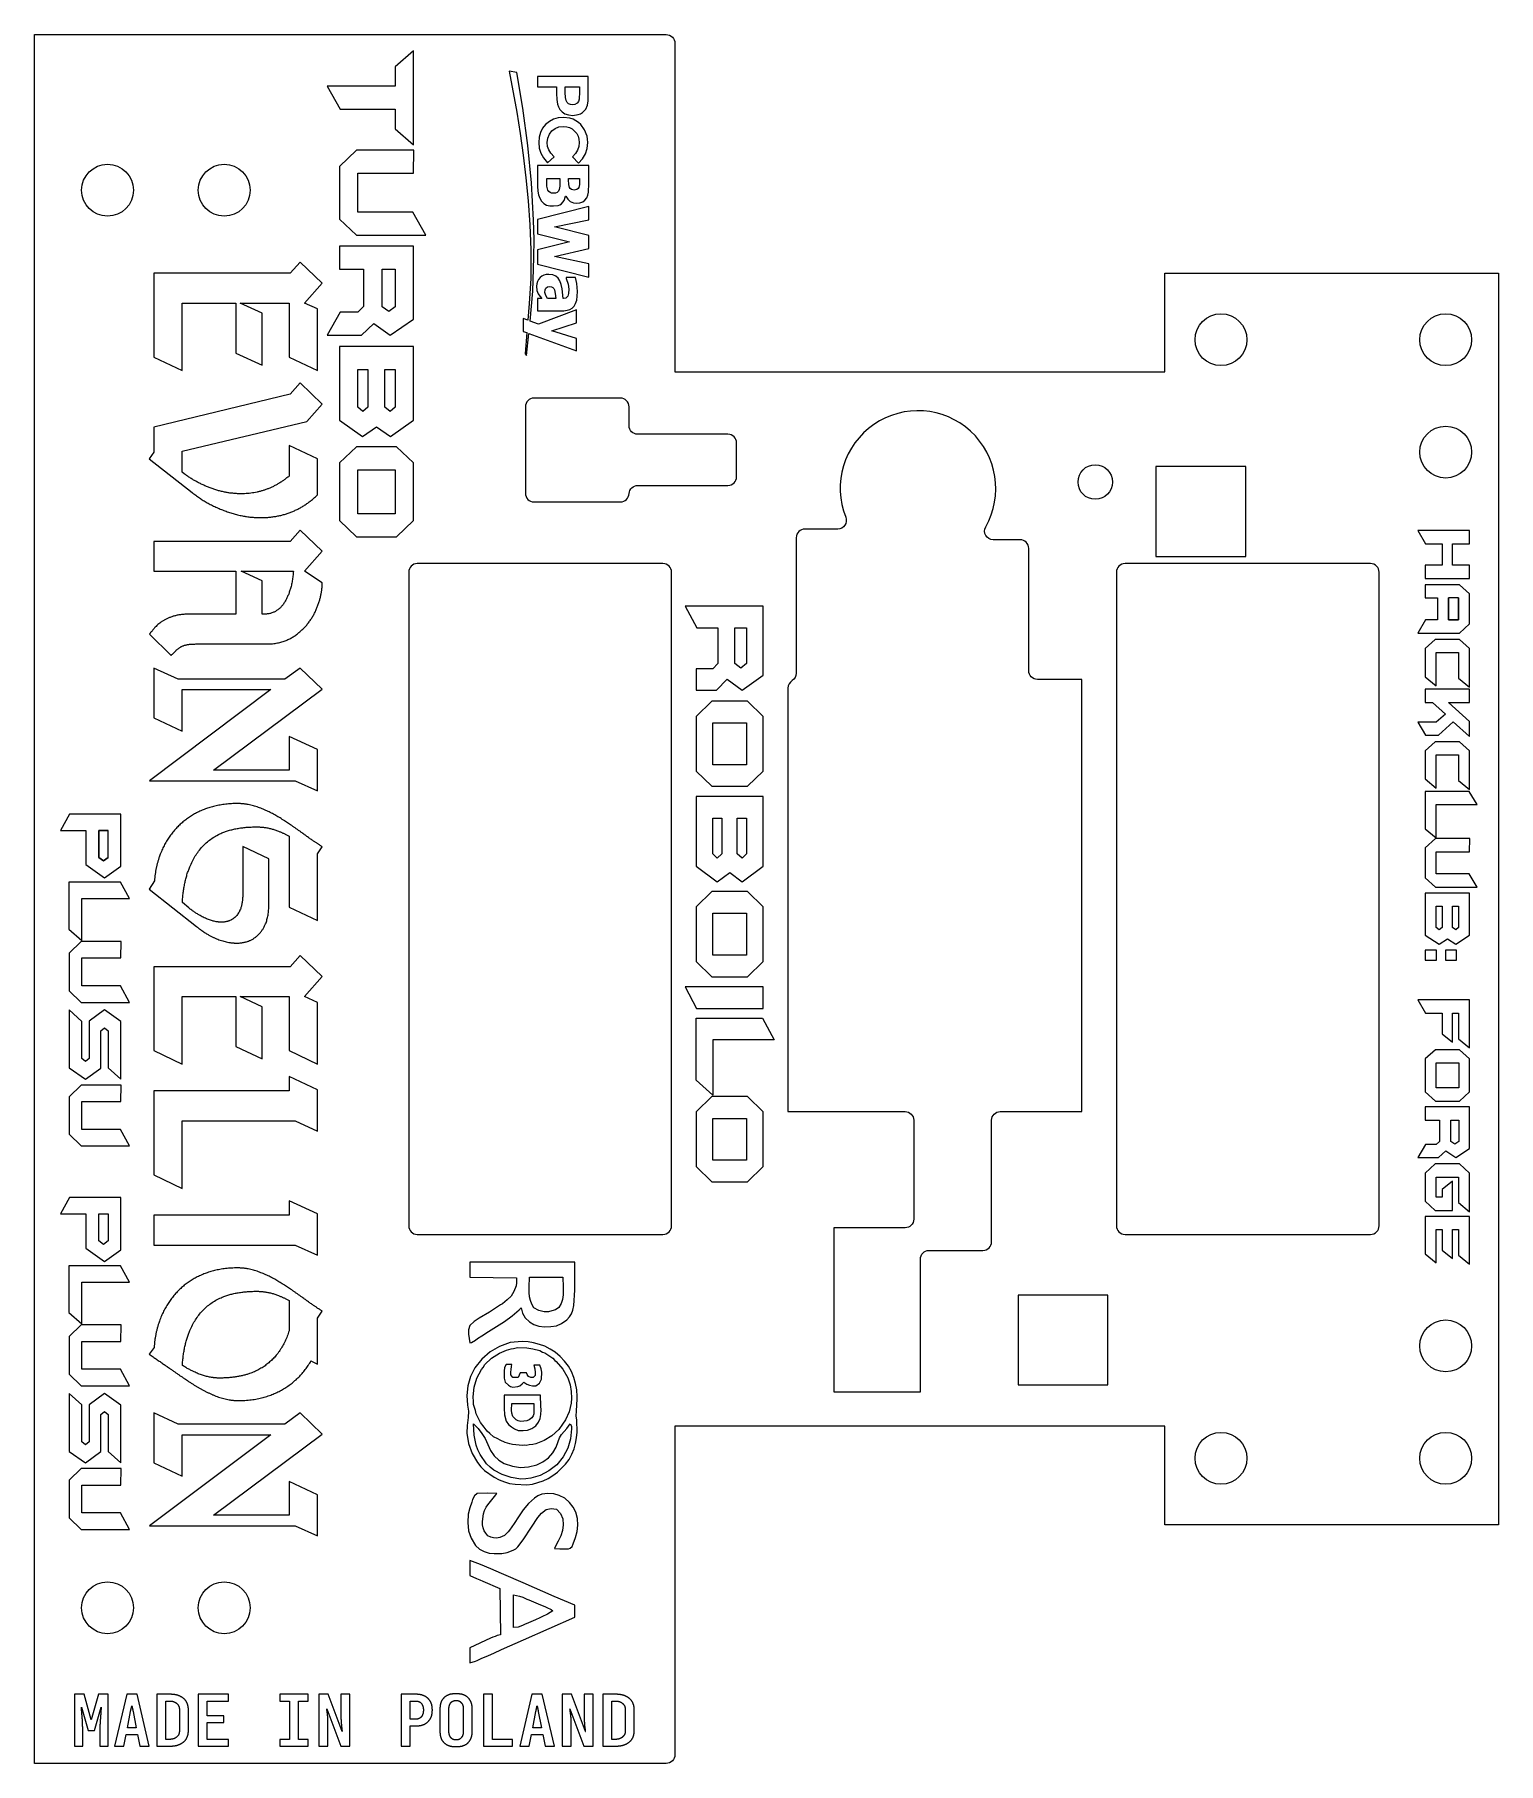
# Model space of a CAD drawing. Header units: millimetres. Extents: x -78 to 6, y -69 to 31.
import ezdxf

# ---------------------------------------------------------------- set-up
doc = ezdxf.new("R2010")
doc.units = ezdxf.units.MM

msp = doc.modelspace()

# ---------------------------------------------------------------- linework, layer by layer
for p, q in [((-71.74, -3.89), (-70.47, -5.11)), ((-69.06, -4.45), (-64.97, -4.45)), ((-69.46, -19.72), (-69.83, -19.41)), ((-63.66, -42.42), (-63.66, -44.18)), ((-71.47, -45.14), (-71.75, -45.53)), ((-70, -66.12), (-70, -67.28)), ((-69.48, -67.28), (-69.48, -66.12)), ((-54.93, -66.04), (-54.93, -67.36)), ((-54.41, -67.36), (-54.41, -66.04)), ((-53.58, -66.04), (-53.58, -67.36)), ((-53.06, -67.36), (-53.06, -66.04)), ((-44.21, -66.12), (-44.21, -67.28)), ((-43.69, -67.28), (-43.69, -66.12))]:
    msp.add_line(p, q)
for points in [[(-41.34, -68.7, -0.41421), (-41.84, -69.2), (-78.38, -69.2), (-78.38, 30.8), (-41.84, 30.8, -0.41421), (-41.34, 30.3), (-41.34, 11.3), (-13, 11.3), (-13, 17), (6.3, 17), (6.3, -55.4), (-13, -55.4), (-13, -49.7), (-41.34, -49.7)], [(-44.49, 3.77, 0.39857), (-43.99, 4.25, -0.39857), (-43.49, 4.72), (-38.27, 4.72, 0.41421), (-37.77, 5.22), (-37.77, 7.18, 0.41421), (-38.27, 7.68), (-43.49, 7.68, -0.41421), (-43.99, 8.18), (-43.99, 9.27, 0.41421), (-44.49, 9.77), (-49.49, 9.77, 0.41421), (-49.99, 9.27), (-49.99, 4.27, 0.41421), (-49.49, 3.77)], [(-34.32, -6.14, -0.26289), (-34.56, -6.57, 0.26289), (-34.8, -7), (-34.8, -31.5), (-28.02, -31.5, -0.41421), (-27.52, -32), (-27.52, -37.72, -0.41421), (-28.02, -38.22), (-32.14, -38.22), (-32.14, -47.7), (-27.14, -47.7), (-27.14, -40.03, -0.41421), (-26.64, -39.53), (-23.52, -39.53, 0.41421), (-23.02, -39.03), (-23.02, -32, -0.41421), (-22.52, -31.5), (-17.8, -31.5), (-17.8, -6.5), (-20.37, -6.5, -0.41421), (-20.87, -6), (-20.87, 1.08, 0.41421), (-21.37, 1.58), (-22.93, 1.58, -0.57493), (-23.36, 2.32, 1.58827), (-31.46, 2.88, -0.52967), (-31.92, 2.2), (-33.82, 2.2, 0.41421), (-34.32, 1.7)], [(-42.03, 0.2), (-56.24, 0.2, 0.41421), (-56.74, -0.3), (-56.74, -38.1, 0.41421), (-56.24, -38.6), (-42.03, -38.6, 0.41421), (-41.53, -38.1), (-41.53, -0.3, 0.41421)], [(-1.1, 0.2), (-15.3, 0.2, 0.41421), (-15.8, -0.3), (-15.8, -38.1, 0.41421), (-15.3, -38.6), (-1.1, -38.6, 0.41421), (-0.6, -38.1), (-0.6, -0.3, 0.41421)]]:
    msp.add_lwpolyline(points, format="xyb", close=True)
for points in [[(-56.46, 24.43), (-56.46, 29.86), (-57.52, 28.94), (-57.52, 27.81), (-61.46, 27.81), (-60.71, 26.48), (-57.52, 26.48), (-57.52, 25.35)], [(-49.49, 17.9), (-49.48, 18.94), (-49.51, 20.06), (-49.64, 22.22), (-49.85, 24.39), (-50.13, 26.54), (-50.49, 28.6), (-50.92, 28.69), (-50.48, 26.31), (-50.29, 25.08), (-50.11, 23.82), (-49.96, 22.52), (-49.83, 21.18), (-49.74, 19.79), (-49.68, 18.35), (-49.67, 17.48), (-49.68, 16.69), (-49.76, 15.25), (-49.85, 14.28), (-50.11, 14.38), (-50.11, 13.63), (-49.91, 13.56), (-50.01, 12.33), (-49.93, 12.23), (-49.79, 13.51), (-47.04, 12.5), (-47.04, 13.22), (-48.45, 13.66), (-47.04, 14.13), (-47.04, 14.87), (-49.23, 14.04), (-49.71, 14.23), (-49.56, 15.96)], [(-48.18, 27.78), (-48.18, 27.39), (-48.17, 27.04), (-48.13, 26.78), (-48.08, 26.62), (-48, 26.47), (-47.87, 26.33), (-47.71, 26.22), (-47.5, 26.15), (-47.25, 26.12), (-46.94, 26.17), (-46.8, 26.22), (-46.68, 26.29), (-46.5, 26.48), (-46.4, 26.72), (-46.36, 26.97), (-46.35, 27.42), (-46.35, 28.37), (-49.28, 28.37), (-49.28, 27.78)], [(-46.85, 27.49), (-46.87, 27.06), (-46.91, 26.93), (-47, 26.83), (-47.12, 26.76), (-47.26, 26.73), (-47.38, 26.75), (-47.49, 26.8), (-47.57, 26.88), (-47.63, 26.98), (-47.67, 27.16), (-47.68, 27.45), (-47.68, 27.78), (-46.85, 27.78)], [(-46.52, 23.9), (-46.41, 24.22), (-46.37, 24.55), (-46.39, 24.75), (-46.42, 24.93), (-46.56, 25.29), (-46.79, 25.6), (-46.92, 25.72), (-47.07, 25.82), (-47.23, 25.9), (-47.41, 25.96), (-47.79, 26), (-48.09, 25.98), (-48.36, 25.9), (-48.6, 25.78), (-48.82, 25.6), (-48.99, 25.38), (-49.11, 25.13), (-49.19, 24.86), (-49.21, 24.56), (-49.19, 24.23), (-49.1, 23.95), (-48.94, 23.67), (-48.7, 23.38), (-48.33, 23.72), (-48.52, 23.94), (-48.63, 24.14), (-48.7, 24.33), (-48.72, 24.55), (-48.69, 24.8), (-48.6, 25.03), (-48.46, 25.23), (-48.27, 25.37), (-48.05, 25.46), (-47.79, 25.49), (-47.6, 25.47), (-47.43, 25.42), (-47.28, 25.34), (-47.14, 25.22), (-47.02, 25.08), (-46.94, 24.92), (-46.89, 24.75), (-46.87, 24.56), (-46.9, 24.33), (-46.97, 24.12), (-47.09, 23.92), (-47.26, 23.72), (-46.92, 23.36), (-46.69, 23.61)], [(-59.76, 19.19), (-55.74, 19.19), (-56.49, 20.53), (-59.68, 20.53), (-59.68, 22.78), (-56.46, 22.78), (-56.45, 24.11), (-59.76, 24.11), (-60.74, 23.17), (-60.74, 20.13)], [(-47.99, 20.95), (-47.9, 21.01), (-47.75, 21.21), (-47.66, 21.45), (-47.64, 21.45), (-47.54, 21.28), (-47.39, 21.15), (-47.21, 21.07), (-47.01, 21.05), (-46.83, 21.07), (-46.67, 21.12), (-46.54, 21.22), (-46.44, 21.36), (-46.38, 21.52), (-46.34, 21.68), (-46.31, 22.18), (-46.31, 23.23), (-49.29, 23.23), (-49.29, 22.04), (-49.27, 21.75), (-49.23, 21.53), (-49.16, 21.33), (-49.05, 21.16), (-48.92, 21.03), (-48.77, 20.93), (-48.58, 20.89), (-48.37, 20.9), (-48.1, 20.91)], [(-48.47, 21.63), (-48.56, 21.66), (-48.63, 21.72), (-48.69, 21.81), (-48.74, 22.04), (-48.74, 22.44), (-48.74, 22.48), (-48, 22.48), (-48, 22.35), (-48, 22.03), (-48.03, 21.84), (-48.08, 21.74), (-48.15, 21.67), (-48.24, 21.63), (-48.36, 21.62)], [(-47.33, 21.84), (-47.39, 21.89), (-47.44, 21.96), (-47.48, 22.12), (-47.49, 22.39), (-47.49, 22.48), (-46.86, 22.48), (-46.86, 22.43), (-46.86, 22.13), (-46.9, 21.96), (-46.94, 21.89), (-47.01, 21.84), (-47.16, 21.8)], [(-48.3, 17.96), (-46.31, 18.43), (-46.31, 19.17), (-48.3, 19.67), (-46.31, 20.08), (-46.31, 20.86), (-49.28, 20.11), (-49.28, 19.28), (-47.44, 18.82), (-49.28, 18.34), (-49.28, 17.52), (-46.31, 16.77), (-46.31, 17.53)], [(-61.46, 13.41), (-59.46, 13.41), (-58.76, 14.09), (-57.81, 13.41), (-56.46, 14.34), (-56.46, 18.57), (-60.74, 18.57), (-60.74, 17.23), (-59.36, 17.23), (-59.36, 15.07), (-59.69, 14.74), (-60.71, 14.74)], [(-66.73, 15.27), (-66.73, 12.38), (-65.21, 11.67), (-65.21, 14.69), (-66.48, 15.27), (-63.66, 15.27), (-63.66, 12.14), (-62.01, 11.37), (-62.01, 14.93), (-62.76, 15.27), (-61.74, 16.42), (-63.01, 17.64), (-63.59, 16.99), (-71.49, 16.99), (-71.49, 12.14), (-69.84, 11.37), (-69.84, 15.27)], [(-57.52, 17.23), (-57.52, 15.06), (-57.89, 14.78), (-58.28, 15.06), (-58.28, 17.23)], [(-49.28, 15.53), (-49.28, 14.83), (-47.76, 14.83), (-47.57, 14.85), (-47.41, 14.9), (-47.28, 14.98), (-47.17, 15.1), (-47.08, 15.25), (-47.02, 15.44), (-46.99, 15.67), (-46.97, 15.94), (-47.01, 16.41), (-47.09, 16.75), (-47.63, 16.75), (-47.63, 16.69), (-47.51, 16.36), (-47.47, 16.07), (-47.49, 15.83), (-47.54, 15.66), (-47.64, 15.56), (-47.79, 15.53), (-47.81, 15.53), (-47.86, 16.09), (-47.91, 16.34), (-47.99, 16.55), (-48.1, 16.71), (-48.23, 16.83), (-48.41, 16.91), (-48.64, 16.93), (-48.78, 16.92), (-48.92, 16.89), (-49.04, 16.82), (-49.14, 16.74), (-49.23, 16.63), (-49.29, 16.52), (-49.33, 16.39), (-49.34, 16.24), (-49.32, 15.99), (-49.25, 15.81), (-49.15, 15.66), (-49.04, 15.53)], [(-48.81, 15.7), (-48.86, 15.89), (-48.84, 16.04), (-48.8, 16.14), (-48.71, 16.21), (-48.58, 16.23), (-48.48, 16.21), (-48.41, 16.18), (-48.35, 16.12), (-48.31, 16.03), (-48.26, 15.82), (-48.23, 15.53), (-48.7, 15.53)], [(-59.41, 7.56), (-58.61, 8.12), (-57.8, 7.56), (-56.46, 8.49), (-56.46, 12.76), (-60.75, 12.76), (-60.75, 8.49)], [(-59.1, 11.43), (-59.1, 9.25), (-59.4, 9), (-59.68, 9.25), (-59.68, 11.43)], [(-57.53, 11.43), (-57.53, 9.25), (-57.81, 9), (-58.11, 9.25), (-58.11, 11.43)], [(-59.76, 1.75), (-57.45, 1.75), (-56.46, 2.69), (-56.46, 6.03), (-57.44, 6.96), (-59.76, 6.96), (-60.74, 6.03), (-60.74, 2.69)], [(-57.52, 5.63), (-57.52, 3.08), (-59.68, 3.08), (-59.68, 5.63)], [(-8.32, 5.81), (-13.52, 5.81), (-13.52, 0.61), (-8.32, 0.61)], [(2.06, -0.66), (4.63, -0.66), (4.63, 0.1), (3.64, 0.1), (3.64, 1.35), (4.63, 1.35), (4.63, 2.11), (1.63, 2.11), (2.08, 1.35), (3.05, 1.35), (3.05, 0.1), (2.06, 0.1)], [(1.63, -3.82), (4.05, -3.82), (4.63, -3.29), (4.63, -1.55), (4.05, -1.02), (2.07, -1.02), (2.06, -1.78), (2.78, -1.78), (2.78, -3.05), (2.08, -3.05)], [(3.99, -1.78), (3.41, -1.78), (3.41, -3.05), (3.99, -3.05)], [(3.99, -1.78), (3.41, -1.78), (3.41, -3.05), (3.99, -3.05)], [(-40.1, -7.13), (-38.94, -7.13), (-38.31, -6.49), (-37.45, -7.13), (-36.24, -6.25), (-36.24, -2.26), (-40.74, -2.26), (-40.07, -3.51), (-38.85, -3.51), (-38.85, -5.57), (-39.15, -5.88), (-40.1, -5.88)], [(-37.2, -3.51), (-37.2, -5.58), (-37.53, -5.85), (-37.88, -5.58), (-37.88, -3.51)], [(4.63, -6.95), (4.63, -4.72), (4.04, -4.19), (2.65, -4.19), (2.06, -4.72), (2.06, -6.35), (2.7, -6.87), (2.7, -4.95), (3.99, -4.95), (3.99, -6.43)], [(-62.01, -12.95), (-62.01, -10.56), (-63.66, -9.8), (-63.66, -11.75), (-68.03, -11.75), (-61.74, -7.06), (-63.01, -5.84), (-63.9, -6.49), (-70.07, -6.49), (-71.49, -5.84), (-71.49, -8.73), (-69.84, -9.49), (-69.84, -7.09), (-64.71, -7.09), (-71.74, -12.36), (-63.3, -12.36)], [(-39.21, -12.68), (-37.13, -12.68), (-36.24, -11.8), (-36.24, -8.64), (-37.13, -7.75), (-39.21, -7.75), (-40.1, -8.64), (-40.1, -11.8)], [(4.63, -9.8), (4.63, -8.94), (3.42, -7.84), (4.63, -7.84), (4.63, -7.07), (2.07, -7.07), (2.06, -7.84), (2.49, -7.84), (3.23, -8.51), (2.69, -8.97), (1.63, -8.97), (2.08, -9.73), (2.84, -9.73), (3.69, -8.95)], [(-37.2, -9.01), (-37.2, -11.43), (-39.14, -11.43), (-39.14, -9.01)], [(4.63, -12.86), (4.63, -10.63), (4.04, -10.1), (2.65, -10.1), (2.06, -10.63), (2.06, -12.25), (2.7, -12.78), (2.7, -10.86), (3.99, -10.86), (3.99, -12.34)], [(2.7, -15.66), (2.7, -13.74), (5.07, -13.74), (4.61, -12.98), (2.06, -12.98), (2.06, -15.14)], [(-38.9, -18.2), (-38.17, -17.66), (-37.45, -18.2), (-36.24, -17.31), (-36.24, -13.27), (-40.1, -13.27), (-40.1, -17.31)], [(-74.33, -17.97), (-73.39, -17.31), (-73.39, -14.29), (-76.36, -14.29), (-76.89, -15.24), (-75.41, -15.24), (-75.41, -17.2)], [(-38.62, -14.52), (-38.62, -16.59), (-38.89, -16.83), (-39.14, -16.59), (-39.14, -14.52)], [(-37.2, -14.52), (-37.2, -16.59), (-37.45, -16.83), (-37.73, -16.59), (-37.73, -14.52)], [(-74.13, -16.8), (-74.13, -15.24), (-74.66, -15.24), (-74.66, -16.8), (-74.39, -17)], [(-74.13, -16.8), (-74.13, -15.24), (-74.66, -15.24), (-74.66, -16.8), (-74.39, -17)], [(2.66, -18.51), (5.07, -18.51), (4.61, -17.74), (2.7, -17.74), (2.7, -16.47), (4.63, -16.47), (4.64, -15.71), (2.66, -15.71), (2.07, -16.24), (2.07, -17.98)], [(-75.64, -21.6), (-75.64, -19.18), (-72.88, -19.18), (-73.41, -18.23), (-76.39, -18.23), (-76.39, -20.94)], [(-39.21, -23.7), (-37.13, -23.7), (-36.24, -22.81), (-36.24, -19.65), (-37.13, -18.77), (-39.21, -18.77), (-40.1, -19.65), (-40.1, -22.81)], [(2.87, -21.82), (3.35, -21.5), (3.83, -21.82), (4.63, -21.29), (4.63, -18.86), (2.06, -18.86), (2.06, -21.29)], [(3.05, -19.62), (3.05, -20.85), (2.87, -20.99), (2.7, -20.85), (2.7, -19.62)], [(3.99, -19.62), (3.99, -20.85), (3.83, -20.99), (3.64, -20.85), (3.64, -19.62)], [(-37.2, -20.02), (-37.2, -22.44), (-39.14, -22.44), (-39.14, -20.02)], [(-75.69, -25.18), (-72.88, -25.18), (-73.41, -24.22), (-75.64, -24.22), (-75.64, -22.61), (-73.39, -22.61), (-73.38, -21.66), (-75.69, -21.66), (-76.38, -22.33), (-76.38, -24.51)], [(-66.73, -24.84), (-66.73, -27.73), (-65.21, -28.44), (-65.21, -25.43), (-66.48, -24.84), (-63.66, -24.84), (-63.66, -27.97), (-62.01, -28.75), (-62.01, -25.19), (-62.76, -24.84), (-61.74, -23.69), (-63.01, -22.47), (-63.59, -23.12), (-71.49, -23.12), (-71.49, -27.97), (-69.84, -28.75), (-69.84, -24.84)], [(2.07, -22.74), (2.71, -22.74), (2.71, -22.16), (2.07, -22.16)], [(3.24, -22.74), (3.88, -22.74), (3.88, -22.16), (3.24, -22.16)], [(-40.08, -25.54), (-36.24, -25.54), (-36.24, -24.28), (-40.74, -24.28)], [(-75.44, -29.63), (-74.54, -28.98), (-74.54, -26.83), (-74.33, -26.66), (-74.13, -26.83), (-74.13, -28.97), (-73.39, -29.63), (-73.39, -26.29), (-74.33, -25.62), (-75.23, -26.27), (-75.23, -28.42), (-75.44, -28.59), (-75.64, -28.42), (-75.64, -26.28), (-76.38, -25.62), (-76.38, -28.97)], [(4.63, -27.8), (4.63, -25.04), (1.63, -25.04), (2.08, -25.8), (3.05, -25.8), (3.05, -27), (3.64, -27.48), (3.64, -25.8), (3.99, -25.8), (3.99, -27.28)], [(-39.14, -27.34), (-39.14, -30.54), (-40.1, -29.67), (-40.1, -26.09), (-36.27, -26.09), (-35.59, -27.34)], [(2.66, -30.89), (4.04, -30.89), (4.63, -30.35), (4.63, -28.45), (4.04, -27.92), (2.66, -27.92), (2.07, -28.45), (2.07, -30.35)], [(4, -28.68), (4, -30.12), (2.7, -30.12), (2.7, -28.68)], [(-75.69, -33.48), (-72.88, -33.48), (-73.41, -32.53), (-75.64, -32.53), (-75.64, -30.92), (-73.39, -30.92), (-73.38, -29.97), (-75.69, -29.97), (-76.38, -30.64), (-76.38, -32.81)], [(-69.84, -32.03), (-63.3, -32.03), (-62.01, -32.62), (-62.01, -30.23), (-63.66, -29.47), (-63.66, -30.3), (-71.49, -30.3), (-71.49, -35.16), (-69.84, -35.94)], [(-39.21, -35.56), (-37.13, -35.56), (-36.24, -34.68), (-36.24, -31.52), (-37.13, -30.63), (-39.21, -30.63), (-40.1, -31.52), (-40.1, -34.68)], [(-37.2, -31.89), (-37.2, -34.31), (-39.14, -34.31), (-39.14, -31.89)], [(1.63, -34.16), (2.84, -34.16), (3.25, -33.77), (3.83, -34.16), (4.63, -33.63), (4.63, -31.23), (2.07, -31.23), (2.07, -31.99), (2.9, -31.99), (2.9, -33.22), (2.7, -33.4), (2.08, -33.4)], [(4, -31.99), (4, -33.22), (3.78, -33.38), (3.55, -33.22), (3.55, -31.99)], [(4.63, -37.29), (4.63, -35.06), (4.04, -34.52), (2.65, -34.52), (2.06, -35.06), (2.06, -36.68), (2.65, -37.21), (3.64, -37.21), (3.64, -35.53), (3.05, -36), (3.05, -36.45), (2.7, -36.45), (2.7, -35.29), (3.99, -35.29), (3.99, -36.76)], [(-74.33, -40.16), (-73.39, -39.49), (-73.39, -36.47), (-76.36, -36.47), (-76.89, -37.42), (-75.41, -37.42), (-75.41, -39.39)], [(-62.01, -39.81), (-62.01, -37.42), (-63.66, -36.66), (-63.66, -37.49), (-71.49, -37.49), (-71.49, -39.22), (-63.3, -39.22)], [(-74.13, -37.42), (-74.13, -38.98), (-74.39, -39.18), (-74.66, -38.98), (-74.66, -37.42)], [(4.63, -40.32), (4.63, -37.56), (2.06, -37.56), (2.06, -39.72), (2.7, -40.24), (2.7, -38.32), (3.05, -38.32), (3.05, -39.52), (3.64, -40), (3.64, -38.32), (3.99, -38.32), (3.99, -39.8)], [(-75.64, -43.78), (-75.64, -41.36), (-72.88, -41.36), (-73.41, -40.41), (-76.39, -40.41), (-76.39, -43.12)], [(-53.2, -41.07), (-50.51, -41.12), (-50.5, -41.4), (-50.53, -41.58), (-50.65, -41.9), (-50.82, -42.17), (-51.04, -42.39), (-51.31, -42.61), (-51.42, -42.68), (-52.07, -43.1), (-52.67, -43.44), (-52.95, -43.63), (-53.2, -43.86), (-53.27, -44.12), (-53.28, -44.37), (-53.2, -44.88), (-53.11, -44.86), (-52.87, -44.71), (-52.75, -44.63), (-52.5, -44.47), (-52.12, -44.22), (-51.2, -43.63), (-50.76, -43.31), (-50.35, -42.96), (-50.24, -42.84), (-50.15, -43.15), (-50, -43.43), (-49.75, -43.66), (-49.49, -43.81), (-49.21, -43.9), (-48.88, -43.94), (-48.52, -43.93), (-48.19, -43.88), (-47.89, -43.76), (-47.6, -43.54), (-47.44, -43.36), (-47.32, -43.19), (-47.24, -42.99), (-47.18, -42.72), (-47.13, -41.83), (-47.12, -40.21), (-53.2, -40.21)], [(-47.81, -41.66), (-47.8, -41.84), (-47.81, -42.1), (-47.84, -42.36), (-47.91, -42.6), (-48.06, -42.82), (-48.25, -42.96), (-48.45, -43.03), (-48.66, -43.07), (-48.9, -43.07), (-49.21, -43), (-49.49, -42.84), (-49.62, -42.64), (-49.7, -42.43), (-49.75, -42.21), (-49.76, -41.97), (-49.76, -41.83), (-49.76, -41.65), (-49.75, -41.07), (-47.82, -41.07)], [(-16.29, -42.11), (-21.49, -42.11), (-21.49, -47.31), (-16.29, -47.31)], [(-75.69, -47.36), (-72.88, -47.36), (-73.41, -46.4), (-75.64, -46.4), (-75.64, -44.79), (-73.39, -44.79), (-73.38, -43.84), (-75.69, -43.84), (-76.38, -44.51), (-76.38, -46.69)], [(-47.08, -47.22), (-47.18, -46.87), (-47.32, -46.54), (-47.5, -46.23), (-47.72, -45.94), (-47.97, -45.67), (-48.26, -45.42), (-48.56, -45.23), (-48.87, -45.07), (-49.18, -44.96), (-49.51, -44.87), (-49.83, -44.82), (-50.17, -44.8), (-50.87, -44.85), (-51.49, -45.08), (-52.03, -45.4), (-52.5, -45.81), (-52.92, -46.32), (-53.16, -46.82), (-53.32, -47.36), (-53.38, -47.91), (-53.33, -48.47), (-53.27, -48.83), (-53.3, -49.2), (-53.35, -49.65), (-53.37, -50.1), (-53.27, -50.7), (-53.06, -51.28), (-52.75, -51.8), (-52.56, -52.04), (-52.35, -52.26), (-51.79, -52.65), (-51.5, -52.8), (-51.2, -52.91), (-50.9, -53), (-50.58, -53.05), (-49.9, -53.08), (-49.57, -53.04), (-49.26, -52.96), (-48.96, -52.86), (-48.67, -52.72), (-48.4, -52.55), (-48.14, -52.36), (-47.67, -51.9), (-47.46, -51.62), (-47.3, -51.32), (-47.17, -51.01), (-47.08, -50.7), (-47.03, -50.37), (-47, -50.04), (-47.01, -49.35), (-47.05, -49.09), (-47.04, -48.83), (-47, -48.11), (-47, -47.97), (-47.02, -47.59)], [(-50.74, -50.75), (-50.88, -50.71), (-51.16, -50.63), (-51.44, -50.51), (-51.58, -50.43), (-51.83, -50.3), (-52.05, -50.12), (-52.19, -49.98), (-52.38, -49.75), (-52.59, -49.48), (-52.83, -48.98), (-52.88, -48.79), (-52.95, -48.55), (-52.98, -48.43), (-52.98, -48.27), (-53.01, -47.99), (-52.95, -47.44), (-52.79, -46.91), (-52.53, -46.41), (-52.44, -46.29), (-52.33, -46.12), (-51.94, -45.75), (-51.48, -45.47), (-51.35, -45.41), (-51.09, -45.3), (-50.82, -45.22), (-50.68, -45.2), (-50.45, -45.15), (-49.9, -45.16), (-49.56, -45.22), (-49.16, -45.31), (-48.99, -45.41), (-48.87, -45.45), (-48.41, -45.76), (-48.28, -45.89), (-48.2, -45.96), (-47.83, -46.4), (-47.53, -46.9), (-47.4, -47.3), (-47.34, -47.69), (-47.33, -48.08), (-47.34, -48.37), (-47.45, -48.86), (-47.66, -49.33), (-47.84, -49.58), (-48.05, -49.89), (-48.45, -50.25), (-48.91, -50.53), (-49.39, -50.71), (-49.55, -50.76), (-49.77, -50.78), (-49.94, -50.81), (-50.05, -50.8), (-50.16, -50.81)], [(-49.08, -46.37), (-49.16, -46.17), (-49.49, -46.17), (-49.44, -46.38), (-49.42, -46.58), (-49.43, -46.76), (-49.54, -46.87), (-49.67, -46.87), (-49.81, -46.82), (-49.88, -46.71), (-49.92, -46.6), (-50.29, -46.6), (-50.4, -46.87), (-50.72, -46.87), (-50.83, -46.72), (-50.83, -46.57), (-50.81, -46.41), (-50.79, -46.24), (-50.78, -46.12), (-51.1, -46.12), (-51.19, -46.3), (-51.22, -46.51), (-51.22, -46.69), (-51.21, -46.92), (-51.15, -47.14), (-50.96, -47.33), (-50.85, -47.39), (-50.72, -47.43), (-50.42, -47.4), (-50.3, -47.35), (-50.18, -47.25), (-50.08, -47.14), (-49.91, -47.26), (-49.75, -47.33), (-49.58, -47.36), (-49.38, -47.36), (-49.18, -47.2), (-49.06, -46.98), (-49.04, -46.57)], [(-75.44, -51.81), (-74.54, -51.16), (-74.54, -49.01), (-74.33, -48.84), (-74.13, -49.01), (-74.13, -51.15), (-73.39, -51.81), (-73.39, -48.47), (-74.33, -47.8), (-75.23, -48.45), (-75.23, -50.6), (-75.44, -50.77), (-75.64, -50.6), (-75.64, -48.46), (-76.38, -47.8), (-76.38, -51.15)], [(-51.22, -48.65), (-51.19, -49.03), (-51.1, -49.4), (-50.96, -49.59), (-50.8, -49.74), (-50.62, -49.85), (-50.4, -49.94), (-50.11, -49.95), (-49.86, -49.92), (-49.62, -49.83), (-49.38, -49.67), (-49.22, -49.46), (-49.13, -49.24), (-49.09, -49.01), (-49.08, -48.74), (-49.09, -48.54), (-49.11, -47.9), (-51.21, -47.9)], [(-62.01, -56.04), (-62.01, -53.66), (-63.66, -52.89), (-63.66, -54.84), (-68.03, -54.84), (-61.74, -50.15), (-63.01, -48.93), (-63.9, -49.58), (-70.07, -49.58), (-71.49, -48.93), (-71.49, -51.82), (-69.84, -52.58), (-69.84, -50.19), (-64.71, -50.19), (-71.74, -55.45), (-63.3, -55.45)], [(-49.5, -48.97), (-49.54, -49.1), (-49.61, -49.22), (-49.77, -49.33), (-49.91, -49.39), (-50.26, -49.42), (-50.41, -49.38), (-50.52, -49.32), (-50.72, -49.13), (-50.78, -48.95), (-50.79, -48.77), (-50.78, -48.38), (-49.49, -48.38)], [(-47.38, -50.43), (-47.54, -50.97), (-47.81, -51.46), (-48.17, -51.92), (-48.63, -52.27), (-49.14, -52.54), (-49.68, -52.7), (-49.97, -52.74), (-50.26, -52.75), (-50.81, -52.66), (-51.33, -52.49), (-51.81, -52.23), (-52.03, -52.07), (-52.23, -51.87), (-52.6, -51.33), (-52.74, -51.07), (-52.84, -50.79), (-52.96, -50.21), (-52.98, -49.56), (-52.72, -49.83), (-52.5, -50.11), (-52.32, -50.41), (-52.17, -50.76), (-52.01, -51.1), (-51.79, -51.4), (-51.52, -51.65), (-51.21, -51.85), (-50.73, -52.01), (-50.27, -52.08), (-49.81, -52.05), (-49.32, -51.93), (-48.97, -51.75), (-48.66, -51.52), (-48.4, -51.24), (-48.2, -50.91), (-48.09, -50.58), (-48.01, -50.36), (-47.9, -50.17), (-47.6, -49.83), (-47.39, -49.56), (-47.33, -49.69), (-47.32, -49.85)], [(-75.69, -55.67), (-72.88, -55.67), (-73.41, -54.71), (-75.64, -54.71), (-75.64, -53.1), (-73.39, -53.1), (-73.38, -52.15), (-75.69, -52.15), (-76.38, -52.82), (-76.38, -55)], [(-47, -55.78), (-46.96, -55.41), (-46.97, -55.03), (-47.07, -54.67), (-47.22, -54.37), (-47.43, -54.1), (-47.7, -53.85), (-48.03, -53.7), (-48.35, -53.61), (-48.68, -53.59), (-49.03, -53.63), (-49.26, -53.73), (-49.46, -53.86), (-49.81, -54.17), (-50.11, -54.53), (-50.38, -54.94), (-50.63, -55.33), (-50.91, -55.7), (-50.99, -55.8), (-51.2, -56.01), (-51.47, -56.14), (-51.66, -56.17), (-51.83, -56.16), (-51.99, -56.12), (-52.16, -56.03), (-52.28, -55.89), (-52.37, -55.74), (-52.43, -55.58), (-52.46, -55.4), (-52.46, -55.21), (-52.42, -54.77), (-52.35, -54.57), (-52.25, -54.37), (-52.16, -54.24), (-51.7, -53.67), (-51.64, -53.59), (-52.2, -53.56), (-52.77, -53.59), (-52.94, -53.73), (-53.04, -53.93), (-53.09, -54.08), (-53.21, -54.42), (-53.3, -54.78), (-53.32, -55.27), (-53.27, -55.74), (-53.12, -56.18), (-52.87, -56.6), (-52.64, -56.8), (-52.37, -56.94), (-52.09, -57.03), (-51.79, -57.06), (-51.67, -57.06), (-51.36, -57.05), (-51.04, -57), (-50.69, -56.87), (-50.55, -56.78), (-50.42, -56.67), (-50.11, -56.27), (-49.63, -55.53), (-49.26, -54.97), (-49.05, -54.72), (-48.79, -54.51), (-48.49, -54.46), (-48.18, -54.5), (-47.95, -54.74), (-47.82, -55.05), (-47.8, -55.39), (-47.84, -55.72), (-47.93, -56.04), (-48.09, -56.35), (-48.21, -56.55), (-48.3, -56.77), (-47.99, -56.78), (-47.86, -56.78), (-47.49, -56.79), (-47.39, -56.75), (-47.29, -56.65), (-47.23, -56.5), (-47.09, -56.14)], [(-50.12, -58.76), (-51.24, -58.27), (-51.37, -58.22), (-51.98, -57.95), (-52.58, -57.69), (-53.2, -57.46), (-53.2, -58.33), (-52.82, -58.5), (-52.63, -58.58), (-52.45, -58.66), (-51.47, -59.08), (-51.42, -61.77), (-51.62, -61.8), (-51.74, -61.85), (-51.87, -61.9), (-52.01, -61.96), (-53.2, -62.52), (-53.2, -63.38), (-52.88, -63.29), (-52.78, -63.24), (-52.66, -63.19), (-52.54, -63.13), (-52.12, -62.95), (-51.82, -62.82), (-51.37, -62.62), (-50.1, -62.06), (-47.12, -60.74), (-47.12, -60.05), (-48.32, -59.54)], [(-48.71, -60.57), (-49.04, -60.72), (-49.16, -60.78), (-49.41, -60.89), (-49.8, -61.06), (-50.04, -61.17), (-50.16, -61.22), (-50.4, -61.31), (-50.67, -61.34), (-50.67, -59.45), (-50.33, -59.52), (-50.14, -59.59), (-50.02, -59.64), (-49.9, -59.69), (-49.78, -59.74), (-49.52, -59.85), (-49.12, -60.03), (-48.87, -60.13), (-48.75, -60.19), (-48.5, -60.3), (-48.41, -60.37)], [(-73.75, -68.2), (-73.22, -68.2), (-73.09, -67.53), (-72.42, -67.53), (-72.29, -68.2), (-71.76, -68.2), (-72.45, -65.2), (-73.05, -65.2)], [(-68.92, -68.2), (-67.17, -68.2), (-67.17, -67.81), (-68.4, -67.81), (-68.4, -66.84), (-67.44, -66.84), (-67.44, -66.45), (-68.4, -66.45), (-68.4, -65.59), (-67.17, -65.59), (-67.17, -65.2), (-68.92, -65.2)], [(-64.2, -68.2), (-62.55, -68.2), (-62.55, -67.81), (-63.11, -67.81), (-63.11, -65.59), (-62.55, -65.59), (-62.55, -65.2), (-64.2, -65.2), (-64.2, -65.59), (-63.64, -65.59), (-63.64, -67.81), (-64.2, -67.81)], [(-52.41, -68.2), (-50.73, -68.2), (-50.73, -67.81), (-51.89, -67.81), (-51.89, -65.2), (-52.41, -65.2)], [(-50.31, -68.2), (-49.77, -68.2), (-49.64, -67.53), (-48.98, -67.53), (-48.84, -68.2), (-48.31, -68.2), (-49.01, -65.2), (-49.61, -65.2)]]:
    msp.add_lwpolyline(points, close=True)
for points in [[(-69.72, 5.39), (-69.84, 5.49), (-69.84, 6.7), (-62.63, 8.42), (-61.74, 9.42), (-63.01, 10.65), (-63.59, 10), (-71.49, 8.09), (-71.49, 6.65), (-71.75, 6.26), (-69.27, 4.31)], [(-62.01, 4.18), (-62.01, 6.26), (-63.66, 7.04), (-63.66, 5.26)], [(-61.74, -0.91), (-62.76, -0.24), (-61.74, 0.91), (-63.01, 2.13), (-63.59, 1.48), (-71.49, 1.48), (-71.49, -0.24), (-66.73, -0.24), (-66.73, -2.73), (-69.53, -2.73)], [(-65.16, -2.73), (-65.21, -2.73), (-65.21, -0.8), (-66.42, -0.24), (-63.41, -0.24)], [(3.99, -1.78), (3.99, -3.05), (3.41, -3.05), (3.41, -1.78)], [(-74.13, -16.8), (-74.39, -17), (-74.66, -16.8), (-74.66, -15.24), (-74.13, -15.24)], [(-63.66, -15.56), (-63.66, -19.67), (-62.01, -20.44), (-62.01, -16.58), (-61.74, -16.18)], [(-64.83, -19.54), (-64.83, -16.88), (-66.34, -16.17), (-66.34, -18.95)], [(-71.45, -18.14), (-71.75, -18.63), (-69.01, -20.79)], [(-62.39, -45.92), (-62.01, -46.1), (-62.01, -43.44), (-61.74, -43.04)], [(-74.61, -67.6), (-74.61, -68.2), (-74.12, -68.2), (-74.12, -65.2), (-74.68, -65.2), (-75.1, -66.67), (-75.52, -65.2), (-76.07, -65.2), (-76.07, -68.2), (-75.59, -68.2), (-75.59, -67.6)], [(-75.67, -65.94), (-75.28, -67.3), (-74.92, -67.3), (-74.53, -65.94)], [(-70.57, -65.2), (-71.31, -65.2), (-71.31, -68.2), (-70.57, -68.2)], [(-70.57, -67.81), (-70.78, -67.81), (-70.78, -65.59), (-70.57, -65.59)], [(-60.59, -67.36), (-61.39, -65.2), (-61.93, -65.2), (-61.93, -68.2), (-61.41, -68.2), (-61.41, -67)], [(-61.48, -66.04), (-60.67, -68.2), (-60.14, -68.2), (-60.14, -65.2), (-60.66, -65.2), (-60.66, -66.4)], [(-56.32, -65.2), (-57.17, -65.2), (-57.17, -68.2), (-56.65, -68.2), (-56.65, -67.03), (-56.32, -67.03)], [(-56.32, -66.64), (-56.65, -66.64), (-56.65, -65.59), (-56.32, -65.59)], [(-46.52, -67.36), (-47.32, -65.2), (-47.86, -65.2), (-47.86, -68.2), (-47.34, -68.2), (-47.34, -67)], [(-47.41, -66.04), (-46.61, -68.2), (-46.07, -68.2), (-46.07, -65.2), (-46.59, -65.2), (-46.59, -66.4)], [(-44.78, -65.2), (-45.51, -65.2), (-45.51, -68.2), (-44.78, -68.2)], [(-44.78, -67.81), (-44.99, -67.81), (-44.99, -65.59), (-44.78, -65.59)], [(-72.68, -66.2), (-72.5, -67.14), (-73.01, -67.14), (-72.83, -66.2)], [(-49.24, -66.2), (-49.05, -67.14), (-49.56, -67.14), (-49.38, -66.2)]]:
    msp.add_lwpolyline(points)
for centre, radius in [((-74.16, 21.8), 1.5), ((-67.41, 21.8), 1.5), ((-9.75, 13.15), 1.5), ((3.25, 13.15), 1.5), ((3.25, 6.65), 1.5), ((-17.02, 4.92), 1), ((3.25, -45.05), 1.5), ((-9.75, -51.55), 1.5), ((3.25, -51.55), 1.5), ((-74.16, -60.2), 1.5), ((-67.41, -60.2), 1.5)]:
    msp.add_circle(centre, radius)
for points in [[(-66.42, 4.24), (-67.31, 4.24), (-69.01, 4.87), (-69.72, 5.39)], [(-63.66, 5.26), (-64.89, 4.24), (-66.42, 4.24)], [(-69.27, 4.31), (-68.43, 3.65), (-66.34, 2.86), (-65.3, 2.86)], [(-65.3, 2.86), (-63.37, 2.86), (-62.01, 4.18)], [(-63.41, -0.24), (-63.47, -1.25), (-64.31, -2.73), (-65.16, -2.73)], [(-64.97, -4.45), (-63.93, -4.45), (-62.47, -3.32), (-61.74, -1.67), (-61.74, -0.91)], [(-69.53, -2.73), (-70.14, -2.73), (-71.15, -3.18), (-71.71, -3.84), (-71.74, -3.89)], [(-70.47, -5.11), (-70.18, -4.77), (-69.63, -4.45), (-69.06, -4.45)], [(-66.65, -13.68), (-67.96, -13.68), (-70.04, -14.75), (-71.33, -16.77), (-71.45, -18.14)], [(-62.9, -15.38), (-63.71, -14.8), (-64.79, -14.14), (-66.02, -13.68), (-66.65, -13.68)], [(-69.83, -19.41), (-69.72, -17.33), (-67.64, -15.03), (-65.56, -15.03)], [(-65.56, -15.03), (-65.04, -15.03), (-64.17, -15.29), (-63.66, -15.56)], [(-61.74, -16.18), (-62.25, -15.86), (-62.9, -15.38)], [(-66.34, -18.95), (-66.34, -19.72), (-67, -20.54), (-67.58, -20.54)], [(-67.58, -20.54), (-67.97, -20.54), (-68.93, -20.13), (-69.46, -19.72)], [(-66.69, -21.75), (-65.85, -21.75), (-64.83, -20.58), (-64.83, -19.54)], [(-69.01, -20.79), (-68.41, -21.28), (-67.23, -21.75), (-66.69, -21.75)], [(-66.65, -40.54), (-67.98, -40.54), (-70.08, -41.65), (-71.36, -43.73), (-71.47, -45.14)], [(-62.9, -42.24), (-63.71, -41.66), (-64.79, -41), (-66.02, -40.54), (-66.65, -40.54)], [(-69.83, -46.18), (-69.71, -44.14), (-67.62, -41.89), (-65.56, -41.89)], [(-65.56, -41.89), (-65.04, -41.89), (-64.17, -42.15), (-63.66, -42.42)], [(-61.74, -43.04), (-62.25, -42.72), (-62.9, -42.24)], [(-63.66, -44.18), (-64.05, -45.47), (-66.04, -46.91), (-67.68, -46.91)], [(-71.75, -45.53), (-71.5, -45.7), (-70.79, -46.19), (-70.58, -46.34)], [(-66.58, -48.21), (-65.19, -48.21), (-63.01, -47), (-62.39, -45.92)], [(-70.58, -46.34), (-69.7, -46.96), (-68.53, -47.7), (-67.22, -48.21), (-66.58, -48.21)], [(-67.68, -46.91), (-68.2, -46.91), (-69.21, -46.56), (-69.83, -46.18)], [(-75.59, -67.6), (-75.59, -67.39), (-75.6, -66.98), (-75.62, -66.56), (-75.66, -66.15), (-75.67, -65.94)], [(-74.53, -65.94), (-74.54, -66.15), (-74.57, -66.56), (-74.6, -66.98), (-74.61, -67.39), (-74.61, -67.6)], [(-72.83, -66.2), (-72.81, -66.11), (-72.77, -65.95), (-72.75, -65.86)], [(-72.75, -65.86), (-72.74, -65.95), (-72.7, -66.11), (-72.68, -66.2)], [(-69.48, -66.12), (-69.48, -65.99), (-69.53, -65.75), (-69.66, -65.52), (-69.88, -65.35), (-70.14, -65.24), (-70.43, -65.2), (-70.57, -65.2)], [(-70.57, -65.59), (-70.49, -65.59), (-70.33, -65.62), (-70.2, -65.69), (-70.09, -65.79), (-70.02, -65.92), (-70, -66.05), (-70, -66.12)], [(-55.37, -66.11), (-55.37, -65.99), (-55.41, -65.76), (-55.52, -65.55), (-55.69, -65.37), (-55.92, -65.25), (-56.19, -65.2), (-56.32, -65.2)], [(-56.32, -65.59), (-56.25, -65.59), (-56.12, -65.63), (-56.01, -65.71), (-55.95, -65.82), (-55.9, -65.94), (-55.89, -66.05), (-55.89, -66.11)], [(-54, -65.17), (-54.13, -65.17), (-54.39, -65.21), (-54.61, -65.32), (-54.79, -65.49), (-54.89, -65.7), (-54.93, -65.92), (-54.93, -66.04)], [(-54.41, -66.04), (-54.41, -65.98), (-54.39, -65.87), (-54.35, -65.76), (-54.29, -65.67), (-54.19, -65.59), (-54.06, -65.56), (-54, -65.56)], [(-53.06, -66.04), (-53.06, -65.92), (-53.11, -65.7), (-53.21, -65.49), (-53.38, -65.32), (-53.61, -65.21), (-53.87, -65.17), (-54, -65.17)], [(-54, -65.56), (-53.93, -65.56), (-53.8, -65.59), (-53.71, -65.67), (-53.64, -65.76), (-53.6, -65.87), (-53.58, -65.98), (-53.58, -66.04)], [(-49.38, -66.2), (-49.36, -66.11), (-49.33, -65.95), (-49.31, -65.86)], [(-49.31, -65.86), (-49.29, -65.95), (-49.26, -66.11), (-49.24, -66.2)], [(-43.69, -66.12), (-43.69, -65.99), (-43.74, -65.75), (-43.87, -65.52), (-44.09, -65.35), (-44.35, -65.24), (-44.64, -65.2), (-44.78, -65.2)], [(-44.78, -65.59), (-44.7, -65.59), (-44.54, -65.62), (-44.41, -65.69), (-44.3, -65.79), (-44.23, -65.92), (-44.21, -66.05), (-44.21, -66.12)], [(-61.41, -67), (-61.41, -66.88), (-61.41, -66.64), (-61.43, -66.4), (-61.46, -66.16), (-61.48, -66.04)], [(-60.66, -66.4), (-60.66, -66.52), (-60.65, -66.76), (-60.63, -67), (-60.6, -67.24), (-60.59, -67.36)], [(-55.89, -66.11), (-55.89, -66.18), (-55.9, -66.29), (-55.95, -66.41), (-56.01, -66.52), (-56.12, -66.6), (-56.25, -66.64), (-56.32, -66.64)], [(-56.32, -67.03), (-56.19, -67.03), (-55.92, -66.98), (-55.69, -66.86), (-55.52, -66.68), (-55.41, -66.47), (-55.37, -66.23), (-55.37, -66.11)], [(-47.34, -67), (-47.34, -66.88), (-47.34, -66.64), (-47.36, -66.4), (-47.4, -66.16), (-47.41, -66.04)], [(-46.59, -66.4), (-46.59, -66.52), (-46.58, -66.76), (-46.57, -67), (-46.53, -67.24), (-46.52, -67.36)], [(-70, -67.28), (-70, -67.35), (-70.02, -67.48), (-70.09, -67.61), (-70.2, -67.71), (-70.33, -67.78), (-70.49, -67.81), (-70.57, -67.81)], [(-70.57, -68.2), (-70.43, -68.2), (-70.14, -68.16), (-69.88, -68.05), (-69.66, -67.88), (-69.53, -67.65), (-69.48, -67.41), (-69.48, -67.28)], [(-54.93, -67.36), (-54.93, -67.48), (-54.89, -67.7), (-54.79, -67.91), (-54.61, -68.08), (-54.39, -68.19), (-54.13, -68.23), (-54, -68.23)], [(-54, -67.84), (-54.06, -67.84), (-54.19, -67.81), (-54.29, -67.73), (-54.35, -67.64), (-54.39, -67.53), (-54.41, -67.42), (-54.41, -67.36)], [(-53.58, -67.36), (-53.58, -67.42), (-53.6, -67.53), (-53.64, -67.64), (-53.71, -67.73), (-53.8, -67.81), (-53.93, -67.84), (-54, -67.84)], [(-54, -68.23), (-53.87, -68.23), (-53.61, -68.19), (-53.38, -68.08), (-53.21, -67.91), (-53.11, -67.7), (-53.06, -67.48), (-53.06, -67.36)], [(-44.21, -67.28), (-44.21, -67.35), (-44.23, -67.48), (-44.3, -67.61), (-44.41, -67.71), (-44.54, -67.78), (-44.7, -67.81), (-44.78, -67.81)], [(-44.78, -68.2), (-44.64, -68.2), (-44.35, -68.16), (-44.09, -68.05), (-43.87, -67.88), (-43.74, -67.65), (-43.69, -67.41), (-43.69, -67.28)]]:
    msp.add_open_spline(points, degree=2)

doc.saveas('drawing.dxf')
